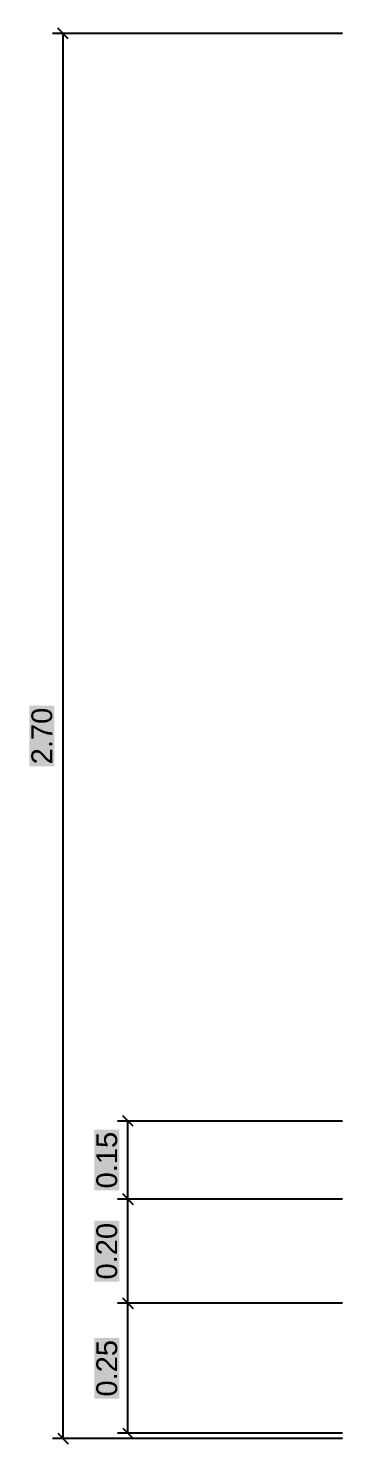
# Model space of a CAD drawing. Header units: millimetres. Extents: x -223503 to -221183, y 15861 to 17311.
# Drawn here: x -223503.2 to -223441.8, y 17038.5 to 17310.5 of the extents above; entities that cross this region are included whole.
import ezdxf

# ---------------------------------------------------------------- set-up
doc = ezdxf.new("R2010")
doc.units = ezdxf.units.MM
doc.layers.add('10 ASTEC - COTATIONS', color=7, linetype='Continuous')
doc.styles.get("Standard").update_dxf_attribs({"font": 'arial.ttf'})
doc.dimstyles.new('COTES - 1-100', dxfattribs={"dimscale": 0.001, "dimtxt": 400, "dimasz": 200, "dimexe": 200, "dimexo": 100, "dimgap": 200, "dimtad": 1, "dimtoh": 1, "dimzin": 0, "dimdsep": 46, "dimtxsty": 'Standard', "dimblk1": 'OBLIQUE', "dimblk2": 'OBLIQUE', "dimsah": 1, "dimcen": 0.09, "dimadec": 0, "dimazin": 0, "dimtfac": 1, "dimtdec": 4, "dimtofl": 0, "dimtmove": 0, "dimatfit": 3, "dimfxl": 1, "dimtfill": 2, "dimtfillclr": 9, "dimtolj": 1, "dimtzin": 0, "dimarcsym": 0})

# ---------------------------------------------------------------- blocks, each defined once
blk = doc.blocks.new('_Oblique')
at = {"color": 0, "linetype": 'ByBlock', "lineweight": -2}
blk.add_line((-0.5, -0.5), (0.5, 0.5), dxfattribs=at)
blk = doc.blocks.new('*D59')
at = {"layer": '10 ASTEC - COTATIONS', "color": 0, "lineweight": -2, "transparency": 16777216}
for p, q in [((-223442.76, 17309.54), (-223498.53, 17309.54)), ((-223496.53, 17309.54), (-223496.53, 17039.54)), ((-223442.76, 17039.54), (-223498.53, 17039.54))]:
    blk.add_line(p, q, dxfattribs=at)
at = {"layer": '10 ASTEC - COTATIONS', "color": 0, "lineweight": -2, "transparency": 16777216, "xscale": 2, "yscale": 2, "zscale": 2}
for p, rotation in [((-223496.53, 17309.54), 90), ((-223496.53, 17039.54), 270)]:
    blk.add_blockref('_Oblique', p, dxfattribs=dict(at, rotation=rotation))
at = {"layer": '10 ASTEC - COTATIONS', "color": 0, "lineweight": 5, "transparency": 16777216, "insert": (-223500.57, 17174.54), "char_height": 4, "attachment_point": 5, "rotation": 90, "bg_fill": 1, "box_fill_scale": 1.1, "bg_fill_color": 9, "bg_fill_transparency": 0}
blk.add_mtext('\\A1;2.70', dxfattribs=at)
blk = doc.blocks.new('*D60')
at = {"layer": '10 ASTEC - COTATIONS', "color": 0, "lineweight": -2, "transparency": 16777216}
for p, q in [((-223442.76, 17065.54), (-223486.04, 17065.54)), ((-223484.04, 17040.54), (-223484.04, 17065.54)), ((-223442.76, 17040.54), (-223486.04, 17040.54))]:
    blk.add_line(p, q, dxfattribs=at)
at = {"layer": '10 ASTEC - COTATIONS', "color": 0, "lineweight": -2, "transparency": 16777216, "xscale": 2, "yscale": 2, "zscale": 2}
for p, rotation in [((-223484.04, 17065.54), 90), ((-223484.04, 17040.54), 270)]:
    blk.add_blockref('_Oblique', p, dxfattribs=dict(at, rotation=rotation))
at = {"layer": '10 ASTEC - COTATIONS', "color": 0, "lineweight": 5, "transparency": 16777216, "insert": (-223488.08, 17053.04), "char_height": 4, "attachment_point": 5, "rotation": 90, "bg_fill": 1, "box_fill_scale": 1.1, "bg_fill_color": 9, "bg_fill_transparency": 0}
blk.add_mtext('\\A1;0.25', dxfattribs=at)
blk = doc.blocks.new('*D61')
at = {"layer": '10 ASTEC - COTATIONS', "color": 0, "lineweight": -2, "transparency": 16777216}
for p, q in [((-223442.76, 17085.54), (-223486.04, 17085.54)), ((-223484.04, 17065.54), (-223484.04, 17085.54)), ((-223442.76, 17065.54), (-223486.04, 17065.54))]:
    blk.add_line(p, q, dxfattribs=at)
at = {"layer": '10 ASTEC - COTATIONS', "color": 0, "lineweight": -2, "transparency": 16777216, "xscale": 2, "yscale": 2, "zscale": 2}
for p, rotation in [((-223484.04, 17085.54), 90), ((-223484.04, 17065.54), 270)]:
    blk.add_blockref('_Oblique', p, dxfattribs=dict(at, rotation=rotation))
at = {"layer": '10 ASTEC - COTATIONS', "color": 0, "lineweight": 5, "transparency": 16777216, "insert": (-223488.08, 17075.54), "char_height": 4, "attachment_point": 5, "rotation": 90, "bg_fill": 1, "box_fill_scale": 1.1, "bg_fill_color": 9, "bg_fill_transparency": 0}
blk.add_mtext('\\A1;0.20', dxfattribs=at)
blk = doc.blocks.new('*D62')
at = {"layer": '10 ASTEC - COTATIONS', "color": 0, "lineweight": -2, "transparency": 16777216}
for p, q in [((-223442.76, 17100.54), (-223486.04, 17100.54)), ((-223484.04, 17085.54), (-223484.04, 17100.54)), ((-223442.76, 17085.54), (-223486.04, 17085.54))]:
    blk.add_line(p, q, dxfattribs=at)
at = {"layer": '10 ASTEC - COTATIONS', "color": 0, "lineweight": -2, "transparency": 16777216, "xscale": 2, "yscale": 2, "zscale": 2}
for p, rotation in [((-223484.04, 17100.54), 90), ((-223484.04, 17085.54), 270)]:
    blk.add_blockref('_Oblique', p, dxfattribs=dict(at, rotation=rotation))
at = {"layer": '10 ASTEC - COTATIONS', "color": 0, "lineweight": 5, "transparency": 16777216, "insert": (-223488.08, 17093.04), "char_height": 4, "attachment_point": 5, "rotation": 90, "bg_fill": 1, "box_fill_scale": 1.1, "bg_fill_color": 9, "bg_fill_transparency": 0}
blk.add_mtext('\\A1;0.15', dxfattribs=at)

msp = doc.modelspace()

# ---------------------------------------------------------------- dimensions: what is measured, and where the dimension line sits
at = {"layer": '10 ASTEC - COTATIONS', "lineweight": 5}
for base, p1, p2, picture, middle in [((-223496.528, 17039.544), (-223441.76, 17309.544), (-223441.76, 17039.544), '*D59', (-223500.571, 17174.544)), ((-223484.038, 17100.544), (-223441.76, 17085.544), (-223441.76, 17100.544), '*D62', (-223488.08, 17093.044)), ((-223484.039, 17085.544), (-223441.76, 17065.544), (-223441.76, 17085.544), '*D61', (-223488.081, 17075.544)), ((-223484.039, 17065.544), (-223441.76, 17040.544), (-223441.76, 17065.544), '*D60', (-223488.081, 17053.044))]:
    dim = msp.add_linear_dim(base=base, p1=p1, p2=p2, angle=90, dimstyle='COTES - 1-100', override={"dimscale": 0.01, "dimlfac": 0.01}, dxfattribs=at)
    dim.commit()
    dim.dimension.update_dxf_attribs({"geometry": picture, "text_midpoint": middle})

doc.saveas('drawing.dxf')
